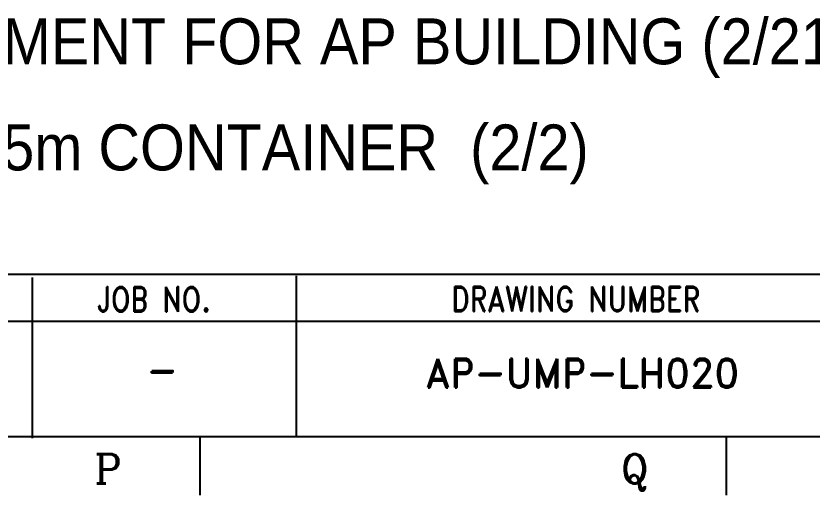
# Model space of a CAD drawing. Header units: millimetres. Extents: x 415966 to 487306, y -108951 to -17325.
# Drawn here: x 482852 to 485795, y -42243 to -40474 of the extents above; entities that cross this region are included whole.
import ezdxf
from ezdxf.enums import TextEntityAlignment as Align

# ---------------------------------------------------------------- set-up
doc = ezdxf.new("R2010")
doc.units = ezdxf.units.MM
doc.header["$LTSCALE"] = 2
doc.layers.add('TAN-TIT', color=30, linetype='Continuous')
doc.styles.add('COM', font='COMPLEX', dxfattribs={"height": 5})
doc.styles.add('KIM3', font='ROMAND.shx', dxfattribs={"width": 1.25, "height": 3})
doc.styles.add('RD', font='sanss___.ttf')
doc.styles.add('RD20', font='ROMAND.SHX', dxfattribs={"width": 0.8, "height": 2})
doc.styles.add('RD6', font='ROMAND.shx', dxfattribs={"width": 0.83, "height": 6})

# ---------------------------------------------------------------- blocks, each defined once
blk = doc.blocks.new('BORDER')
at = {"layer": 'TAN-TIT'}
for p, q in [((19323.7, 752.1), (23282.3, 752.1)), ((21501, 747.9), (21501, 352)), ((20850.6, 743.6), (20850.6, 347.7)), ((23282.3, 634.8), (19323.7, 634.8)), ((497.7, 352), (23282.3, 352)), ((21263.4, 352), (21263.4, 207.8)), ((22561.3, 352), (22561.3, 207.8))]:
    blk.add_line(p, q, dxfattribs=at)
at = {"layer": 'TAN-TIT', "style": 'RD6', "width": 0.83}
for s, p in [('JOB NO.', (21008, 659.4)), ('DRAWING NUMBER', (21883.6, 659.9))]:
    blk.add_text(s, height=61.2, dxfattribs=at).set_placement(p)
at = {"layer": 'TAN-TIT', "style": 'COM'}
for s, p in [('P', (21003.9, 236.6)), ('Q', (22301.7, 236.6))]:
    blk.add_text(s, height=72.1, dxfattribs=at).set_placement(p)

msp = doc.modelspace()

# ---------------------------------------------------------------- block references
at = {"xscale": 1.5, "yscale": 1.5, "zscale": 1.5}
msp.add_blockref('BORDER', (451635.9, -42555.1), dxfattribs=at)

# ---------------------------------------------------------------- texts
at = {"style": 'RD', "width": 0.9}
for s, p in [('ARRANGEMENT FOR AP BUILDING (2/21)', (481748, -40652.3)), ('15m CONTAINER  (2/2)', (482682.2, -41044.2))]:
    msp.add_text(s, height=169.655, dxfattribs=at).set_placement(p)
for s, height, style, p in [('AP-UMP-LH020', 106.034, 'KIM3', (484945.9, -41845.9)), ('-', 106, 'RD20', (483392.1, -41835.7))]:
    msp.add_text(s, height=height, dxfattribs=dict(style=style)).set_placement(p, align=Align.CENTER)

doc.saveas('drawing.dxf')
